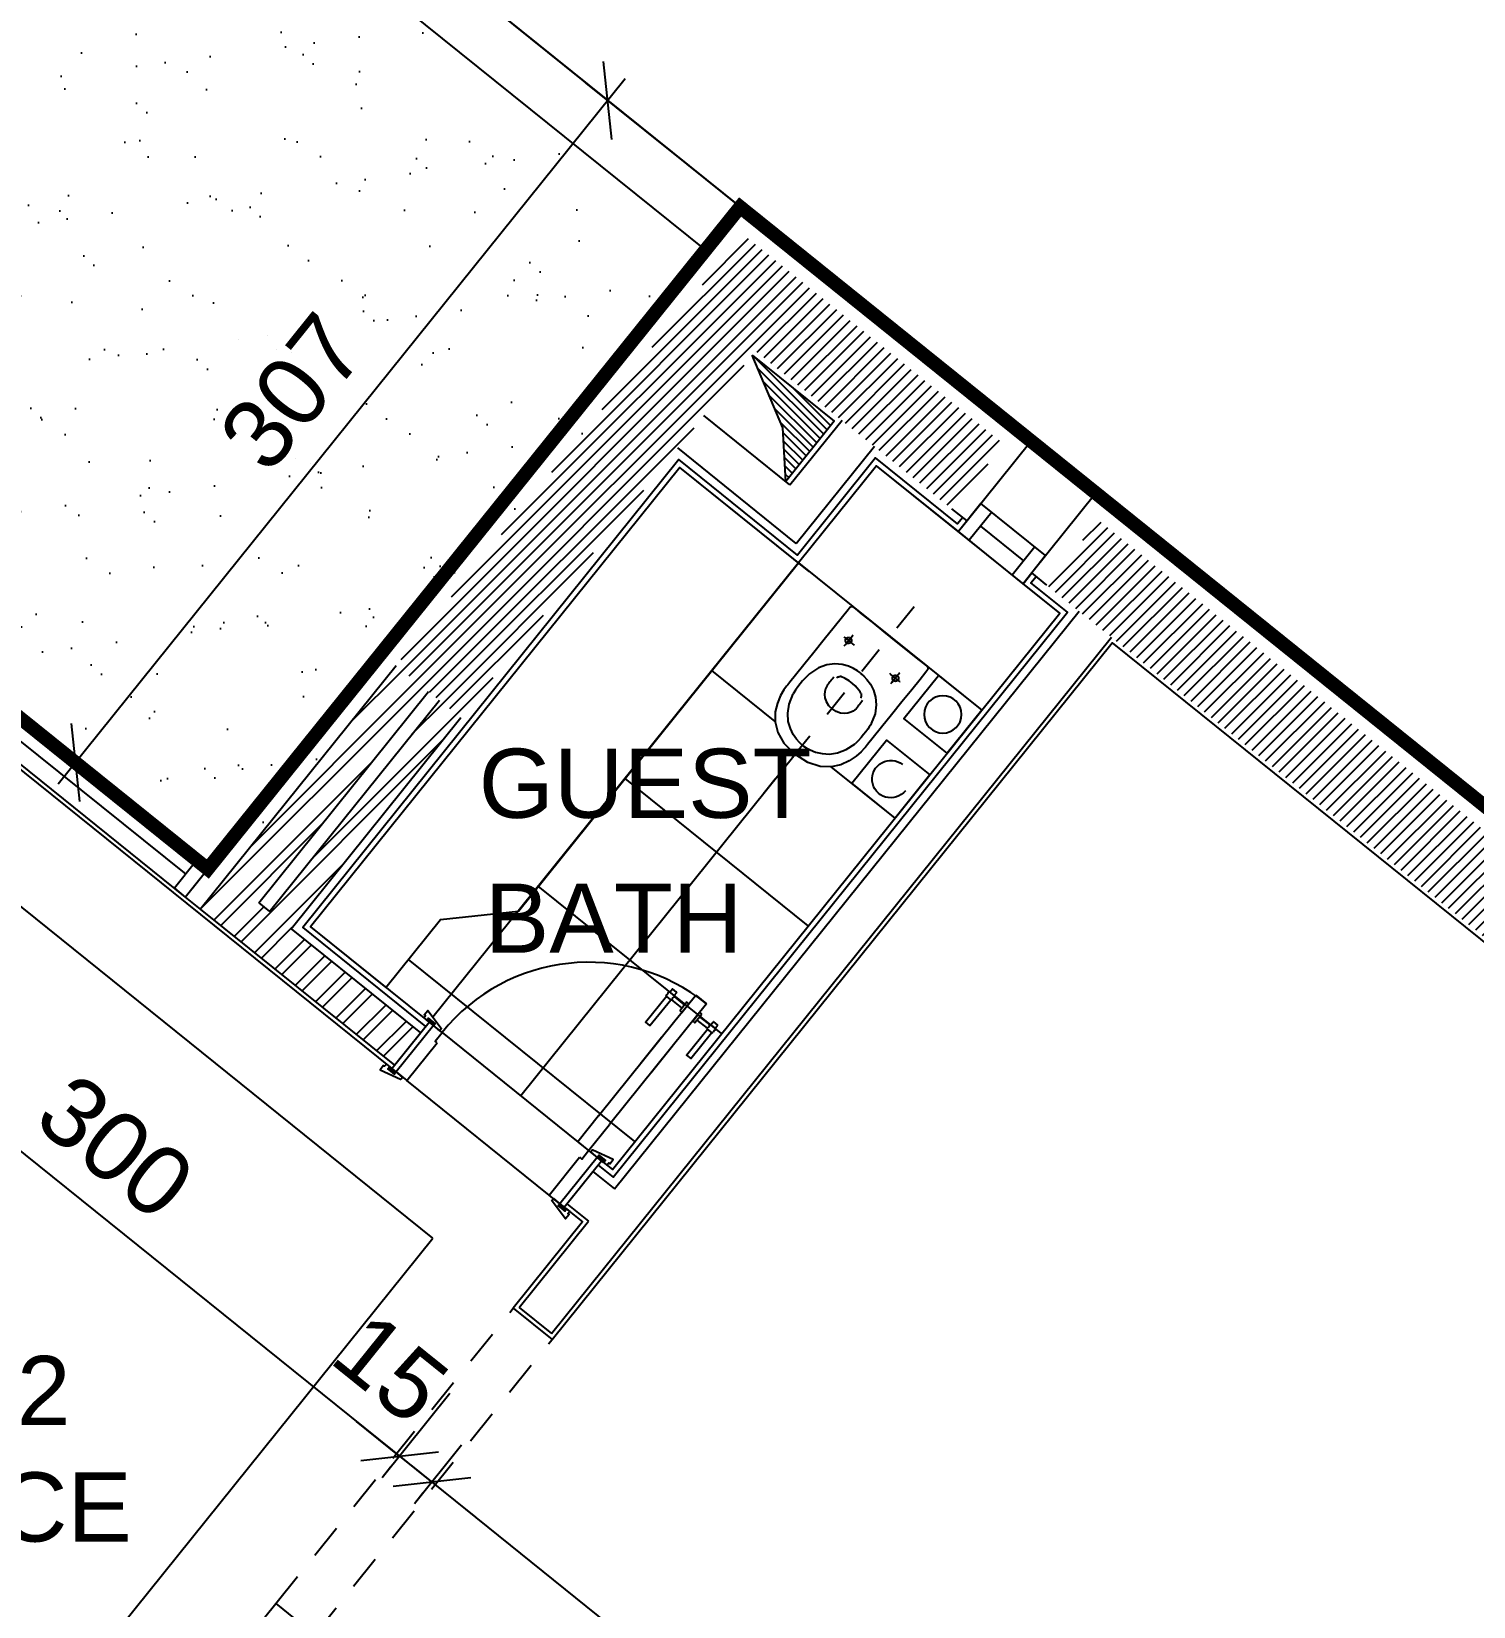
# Model space of a CAD drawing. Extents: x 0 to 47, y -4.1 to 58.5.
# Drawn here: x 28.21 to 33.42, y 40.84 to 46.53 of the extents above; entities that cross this region are included whole.
import ezdxf
from ezdxf.enums import TextEntityAlignment as Align

# ---------------------------------------------------------------- set-up
doc = ezdxf.new("R2010")
doc.units = 0
doc.header["$MEASUREMENT"] = 0
doc.header["$PDMODE"] = 35
doc.header["$PDSIZE"] = 0.3
for name, pattern in [('CENTER', [2, 1.25, -0.25, 0.25, -0.25]), ('DASHDOTX2', [50.8, 25.4, -12.7, 0, -12.7]), ('HIDDEN2', [0.1875, 0.125, -0.0625])]:
    doc.linetypes.add(name, pattern=pattern)
doc.layers.get('0').update_dxf_attribs({"linetype": 'CONTINUOUS'})
doc.layers.get('DEFPOINTS').update_dxf_attribs({"linetype": 'CONTINUOUS'})
for name, color, linetype in [('A-ALU', 9, 'CONTINUOUS'), ('A-AREAS', 6, 'CONTINUOUS'), ('A-AXIS-SANITARY', 10, 'DASHDOTX2'), ('a-dim', 3, 'CONTINUOUS'), ('A-DOORS', 1, 'CONTINUOUS'), ('A-FLOR-PFIX', 61, 'CONTINUOUS'), ('A-HATCH-CONC', 8, 'CONTINUOUS'), ('A-HATCH-WALL', 8, 'CONTINUOUS'), ('A-MECHANICAL', 255, 'CONTINUOUS'), ('A-NOMENCLATURE', 3, 'CONTINUOUS'), ('A-PLASTER', 8, 'CONTINUOUS'), ('A-PROJ-TIL-BATH', 8, 'CONTINUOUS'), ('A-PROJ1H', 9, 'HIDDEN2'), ('A-PROJECTION', 9, 'CONTINUOUS'), ('a-revetement', 1, 'CONTINUOUS'), ('A-SECT-TILE', 12, 'CONTINUOUS'), ('a-shaft', 251, 'CONTINUOUS'), ('A-TILES', 137, 'CONTINUOUS'), ('A-TREES', 63, 'CONTINUOUS'), ('A-WALL', 4, 'CONTINUOUS'), ('areaexe', 2, 'CONTINUOUS'), ('Parcelle$0$N-PLOT', 5, 'CONTINUOUS')]:
    doc.layers.add(name, color=color, linetype=linetype)
doc.styles.add('A100-STEXT', font='Arial Regular.ttf', dxfattribs={"height": 0.25})
doc.dimstyles.new('A100-DIM', dxfattribs={"dimtxt": 0.25, "dimasz": 0.2, "dimexe": 0.1, "dimexo": 0.3, "dimgap": 0.1, "dimtad": 1, "dimlfac": 100, "dimrnd": 0.5, "dimdsep": 46, "dimtxsty": 'A100-STEXT', "dimblk1": 'OBLIQUE', "dimblk2": 'OBLIQUE', "dimsah": 1, "dimcen": -0.05, "dimdle": 0.1, "dimclrd": 15, "dimclre": 15, "dimclrt": 256, "dimadec": 0, "dimazin": 0, "dimtfac": 0.28, "dimtix": 1, "dimtmove": 2, "dimatfit": 3, "dimldrblk": 'OBLIQUE', "dimfxl": 1, "dimtolj": 1, "dimarcsym": 0})

# ---------------------------------------------------------------- blocks, each defined once
blk = doc.blocks.new('_OBLIQUE')
at = {"color": 0, "linetype": 'ByBlock'}
blk.add_line((-0.5, -0.5), (0.5, 0.5), dxfattribs=at)
blk = doc.blocks.new('*D140')
at = {"layer": 'a-dim', "color": 15, "lineweight": -2, "transparency": 16777216}
for p, q in [((29.5366, 41.3796), (29.3807, 41.505)), ((29.5043, 41.3394), (29.4739, 41.3017)), ((29.5366, 41.3796), (29.6535, 41.2856)), ((29.6535, 41.2856), (29.8093, 41.1603)), ((29.6211, 41.2454), (29.5908, 41.2077))]:
    blk.add_line(p, q, dxfattribs=at)
at = {"layer": 'DEFPOINTS', "color": 0, "transparency": 16777216}
for p in [(29.6923, 41.5732), (29.8091, 41.4792), (29.6535, 41.2856)]:
    blk.add_point(p, dxfattribs=at)
at = {"layer": 'a-dim', "color": 15, "lineweight": -2, "transparency": 16777216, "xscale": 0.2, "yscale": 0.2, "zscale": 0.2}
for p, rotation in [((29.5366, 41.3796), 321.1937093680309), ((29.6535, 41.2856), 141.1937093680309)]:
    blk.add_blockref('_OBLIQUE', p, dxfattribs=dict(at, rotation=rotation))
at = {"layer": 'a-dim', "transparency": 16777216, "insert": (29.5039, 41.698), "char_height": 0.25, "attachment_point": 5, "rotation": 321.1937, "style": 'A100-STEXT'}
blk.add_mtext('\\A1;15', dxfattribs=at)
blk = doc.blocks.new('*D141')
at = {"layer": 'a-dim', "color": 15, "lineweight": -2, "transparency": 16777216}
for p, q in [((29.7608, 41.419), (29.5908, 41.2077)), ((29.5755, 41.3483), (38.1085, 34.486)), ((37.9983, 34.5085), (37.9679, 34.4708))]:
    blk.add_line(p, q, dxfattribs=at)
at = {"layer": 'DEFPOINTS', "color": 0, "transparency": 16777216}
for p in [(29.9488, 41.6528), (38.1863, 34.7423), (38.0306, 34.5487)]:
    blk.add_point(p, dxfattribs=at)
at = {"layer": 'a-dim', "color": 15, "lineweight": -2, "transparency": 16777216, "xscale": 0.2, "yscale": 0.2, "zscale": 0.2}
for p, rotation in [((29.6535, 41.2856), 141.1937093680309), ((38.0306, 34.5487), 321.1937093680309)]:
    blk.add_blockref('_OBLIQUE', p, dxfattribs=dict(at, rotation=rotation))
at = {"layer": 'a-dim', "transparency": 16777216, "insert": (34.9346, 37.3306), "char_height": 0.25, "attachment_point": 5, "rotation": 321.1937, "style": 'A100-STEXT'}
blk.add_mtext('\\A1;1075', dxfattribs=at)
blk = doc.blocks.new('*D171')
at = {"layer": 'a-dim', "color": 15, "lineweight": -2, "transparency": 16777216}
for p, q in [((27.4435, 43.5641), (27.1361, 43.1818)), ((27.1208, 43.3224), (29.6145, 41.317)), ((29.7187, 41.6061), (29.4739, 41.3017))]:
    blk.add_line(p, q, dxfattribs=at)
at = {"layer": 'DEFPOINTS', "color": 0, "transparency": 16777216}
for p in [(27.6315, 43.7978), (29.9067, 41.8398), (29.5366, 41.3796)]:
    blk.add_point(p, dxfattribs=at)
at = {"layer": 'a-dim', "color": 15, "lineweight": -2, "transparency": 16777216, "xscale": 0.2, "yscale": 0.2, "zscale": 0.2}
for p, rotation in [((27.1988, 43.2597), 141.1937093273593), ((29.5366, 41.3796), 321.1937093273593)]:
    blk.add_blockref('_OBLIQUE', p, dxfattribs=dict(at, rotation=rotation))
at = {"layer": 'a-dim', "transparency": 16777216, "insert": (28.5104, 42.4971), "char_height": 0.25, "attachment_point": 5, "rotation": 321.1937, "style": 'A100-STEXT'}
blk.add_mtext('\\A1;300', dxfattribs=at)
blk = doc.blocks.new('A$C3DEF75EA')
at = {"layer": 'A-DOORS'}
for p, q in [((-0.167, 0.63), (-0.193, 0.63)), ((-0.193, 0.625), (-0.193, 0.63)), ((-0.19, 0.63), (-0.19, 0.6445)), ((-0.1705, 0.645), (-0.1895, 0.645)), ((-0.17, 0.63), (-0.17, 0.6445)), ((-0.167, 0.6275), (-0.167, 0.63)), ((-0.12, 0.6275), (-0.167, 0.6275)), ((-0.12, 0.602), (-0.12, 0.638)), ((-0.11, 0.64), (-0.118, 0.64)), ((-0.11, 0.68), (-0.06, 0.68)), ((-0.11, 0.56), (-0.11, 0.68)), ((-0.11, 0.6), (-0.11, 0.64)), ((-0.06, 0.68), (-0.06, 0.56)), ((-0.06, 0.64), (-0.052, 0.64)), ((-0.06, 0.6), (-0.06, 0.64)), ((-0.05, 0.602), (-0.05, 0.638)), ((-0.05, 0.6275), (-0.003, 0.6275)), ((-0.003, 0.63), (0.023, 0.63)), ((-0.003, 0.6275), (-0.003, 0.63)), ((0, 0.63), (0, 0.6445)), ((0.0005, 0.645), (0.0195, 0.645)), ((0.02, 0.63), (0.02, 0.6445)), ((0.023, 0.625), (0.023, 0.63)), ((-0.193, 0.61), (-0.193, 0.615)), ((-0.167, 0.61), (-0.193, 0.61)), ((-0.19, 0.4905), (-0.19, 0.61)), ((-0.17, 0.4905), (-0.17, 0.61)), ((-0.167, 0.61), (-0.167, 0.6125)), ((-0.12, 0.6125), (-0.167, 0.6125)), ((-0.11, 0.6), (-0.118, 0.6)), ((-0.06, 0.6), (-0.052, 0.6)), ((-0.05, 0.6125), (-0.003, 0.6125)), ((-0.003, 0.61), (-0.003, 0.6125)), ((-0.003, 0.61), (0.023, 0.61)), ((0, 0.4905), (0, 0.61)), ((0.02, 0.4905), (0.02, 0.61)), ((0.023, 0.61), (0.023, 0.615)), ((-0.11, 0.12), (-0.11, 0.56)), ((-0.06, 0.56), (-0.06, 0.12)), ((-0.1705, 0.49), (-0.1895, 0.49)), ((-0.11, 0.483), (-0.11, 0.36)), ((-0.06, 0.483), (-0.06, 0.36)), ((0.0005, 0.49), (0.0195, 0.49)), ((-0.11, 0.12), (-0.11, 0)), ((-0.06, 0), (-0.06, 0.12)), ((-0.809, 0), (-0.781, 0.009)), ((-0.809, 0.009), (-0.781, 0)), ((0.009, 0), (-0.019, 0.009)), ((0.009, 0.009), (-0.019, 0)), ((-0.11, 0), (-0.06, 0)), ((-0.809, -0.215), (-0.781, -0.224)), ((-0.809, -0.224), (-0.781, -0.215)), ((0.009, -0.215), (-0.019, -0.224)), ((0.009, -0.224), (-0.019, -0.215))]:
    blk.add_line(p, q, dxfattribs=at)
at = {"layer": 'A-DOORS', "color": 8}
for p, q in [((-0.74, 0), (-0.06, 0)), ((-0.07, -0.215), (-0.73, -0.215))]:
    blk.add_line(p, q, dxfattribs=at)
at = {"layer": 'A-DOORS'}
for points in [[(-0.81, 0), (-0.825, 0), (-0.825, 0.01), (-0.83, 0.01), (-0.83, 0.03), (-0.7518, 0.0104, -0.381769), (-0.75, 0.0084), (-0.75, 0), (-0.78, 0), (-0.78, 0.01), (-0.81, 0.01), (-0.81, 0)], [(0.01, 0), (0.025, 0), (0.025, 0.01), (0.03, 0.01), (0.03, 0.03), (-0.0482, 0.0104, 0.381769), (-0.05, 0.0084), (-0.05, 0), (-0.02, 0), (-0.02, 0.01), (0.01, 0.01), (0.01, 0)], [(-0.81, -0.215), (-0.825, -0.215), (-0.825, -0.225), (-0.83, -0.225), (-0.83, -0.245), (-0.7518, -0.2254, 0.381769), (-0.75, -0.2234), (-0.75, -0.215), (-0.78, -0.215), (-0.78, -0.225), (-0.81, -0.225), (-0.81, -0.215)], [(0.01, -0.215), (0.025, -0.215), (0.025, -0.225), (0.03, -0.225), (0.03, -0.245), (-0.0482, -0.2254, -0.381769), (-0.05, -0.2234), (-0.05, -0.215), (-0.02, -0.215), (-0.02, -0.225), (0.01, -0.225), (0.01, -0.215)]]:
    blk.add_lwpolyline(points, format="xyb", dxfattribs=at)
for points in [[(-0.809, 0), (-0.781, 0), (-0.781, 0.009), (-0.809, 0.009)], [(0.009, 0), (-0.019, 0), (-0.019, 0.009), (0.009, 0.009)], [(-0.809, -0.215), (-0.781, -0.215), (-0.781, -0.224), (-0.809, -0.224)], [(0.009, -0.215), (-0.019, -0.215), (-0.019, -0.224), (0.009, -0.224)]]:
    blk.add_lwpolyline(points, close=True, dxfattribs=at)
for points in [[(-0.8, -0.215), (-0.8, 0), (-0.78, 0), (-0.78, -0.215), (-0.8, -0.215)], [(-0.73, -0.04), (-0.74, -0.04), (-0.74, 0), (-0.78, 0)], [(-0.78, 0), (-0.78, -0.215), (-0.73, -0.215), (-0.73, -0.04)], [(0, -0.215), (0, 0), (-0.02, 0), (-0.02, -0.215), (0, -0.215)], [(-0.07, -0.04), (-0.06, -0.04), (-0.06, 0), (-0.02, 0)], [(-0.02, 0), (-0.02, -0.215), (-0.07, -0.215), (-0.07, -0.04)]]:
    blk.add_lwpolyline(points, dxfattribs=at)
blk.add_arc((-0.0597, -0.0003), 0.6803, 90.0254, 179.9746, dxfattribs=at)
for centre, major_axis, start_param, end_param in [((-0.1895, 0.6445), (-0.000354, 0.000354), -0.785398, 0.785398), ((-0.1705, 0.6445), (0.000354, 0.000354), 5.497787, 7.068583), ((-0.149, 0.62), (0.0138, 0.0138), 1.961403, 2.750986), ((-0.118, 0.638), (-0.00141, 0.00141), -0.785398, 0.785398), ((-0.052, 0.638), (0.00141, 0.00141), 5.497787, 7.068583), ((-0.021, 0.62), (0.0138, 0.0138), 5.102996, 5.892578), ((0.0005, 0.6445), (-0.000354, 0.000354), -0.785398, 0.785398), ((0.0195, 0.6445), (0.000354, 0.000354), 5.497787, 7.068583), ((-0.2006, 0.62), (0.00642, 0.00642), 4.914874, 6.080701), ((-0.118, 0.602), (0.00141, 0.00141), 2.356194, 3.926991), ((-0.052, 0.602), (-0.00141, 0.00141), 2.356194, 3.926991), ((0.0306, 0.62), (0.00642, 0.00642), 1.773281, 2.939108), ((-0.1895, 0.4905), (0.000354, 0.000354), 2.356194, 3.926991), ((-0.1705, 0.4905), (-0.000354, 0.000354), 2.356194, 3.926991), ((0.0005, 0.4905), (0.000354, 0.000354), 2.356194, 3.926991), ((0.0195, 0.4905), (-0.000354, 0.000354), 2.356194, 3.926991)]:
    blk.add_ellipse(centre, major_axis=major_axis, ratio=1, start_param=start_param, end_param=end_param, dxfattribs=at)
blk = doc.blocks.new('A$C4412624D')
for points in [[(-363.316505, 205.931824, 0), (-369.377186, 205.812927, 0), (-385.619804, 204.401184, 0), (-409.135235, 200.113983, 0), (-437.014357, 191.368836, 0), (-466.348038, 176.583069, 0), (-494.227158, 154.174194, 0), (-517.742592, 122.559601, 0), (-533.985207, 80.156738, 0), (-540.045876, 25.382996, 0)], [(-497.934326, 27.701111, 0), (-497.803253, 31.697464, 0), (-496.723526, 42.562134, 0), (-493.665352, 58.608521, 0), (-487.598946, 78.150055, 0), (-477.494526, 99.500153, 0), (-462.322313, 120.972229, 0), (-441.052518, 140.879669, 0), (-412.655359, 157.53595, 0), (-376.101051, 169.254425, 0)], [(-283.871368, 169.254578, 0), (-285.531082, 169.495087, 0), (-290.24971, 170.096344, 0), (-297.636414, 170.87796, 0), (-307.300392, 171.659577, 0), (-318.850838, 172.260834, 0), (-331.896935, 172.501343, 0), (-346.047874, 172.200714, 0), (-360.912849, 171.17862, 0), (-376.101044, 169.254608, 0)], [(-7.305237, 205.931824, 0), (-19.51413, 205.931824, 0), (-52.233948, 205.931824, 0), (-99.604431, 205.931824, 0), (-155.76532, 205.931824, 0), (-214.856354, 205.931793, 0), (-271.017242, 205.931793, 0), (-318.387726, 205.931793, 0), (-351.107536, 205.931763, 0), (-363.316406, 205.931763, 0)], [(-167.899292, 27.713638, 0), (-167.94632, 31.783478, 0), (-168.779755, 42.831787, 0), (-171.43811, 59.116745, 0), (-176.960022, 78.896546, 0), (-186.383972, 100.429382, 0), (-200.748535, 121.973389, 0), (-221.092255, 141.786835, 0), (-248.453674, 158.127808, 0), (-283.871368, 169.254547, 0)], [(-7.305237, 205.931824, 0), (-7.054718, 205.891724, 0), (-6.383331, 205.746399, 0), (-5.411285, 205.458283, 0), (-4.258881, 204.989777, 0), (-3.046356, 204.303314, 0), (-1.893951, 203.361298, 0), (-0.921936, 202.126221, 0), (-0.250519, 200.560455, 0), (0, 198.626465, 0)], [(-0.000031, 198.626618, 0), (-0.000031, 186.942688, 0), (-0.000031, 155.629791, 0), (-0.000031, 110.296204, 0), (-0.000031, 56.550171, 0), (0, 0, 0), (0, -53.746025, 0), (0, -99.079628, 0), (0.000031, -130.392528, 0), (0.000031, -142.076446, 0)], [(-128.633087, 134.554077, 0), (-126.879395, 134.554077, 0), (-122.179504, 134.554077, 0), (-115.375183, 134.554077, 0), (-107.308197, 134.554077, 0), (-98.820343, 134.554108, 0), (-90.753357, 134.554108, 0), (-83.949036, 134.554108, 0), (-79.249146, 134.554138, 0), (-77.495453, 134.554138, 0)], [(-93.019531, 135.467438, 0), (-93.196075, 137.437134, 0), (-93.705109, 139.291046, 0), (-94.515656, 140.998169, 0), (-95.596771, 142.527588, 0), (-96.917511, 143.848328, 0), (-98.446899, 144.929444, 0), (-100.154022, 145.740021, 0), (-102.007935, 146.249054, 0), (-103.977631, 146.425629, 0), (-103.977631, 146.425537, 0), (-105.947327, 146.248993, 0), (-107.801239, 145.73996, 0), (-109.508362, 144.929413, 0), (-111.03775, 143.848328, 0), (-112.358459, 142.527588, 0), (-113.439575, 140.99823, 0), (-114.250092, 139.291107, 0), (-114.759094, 137.437256, 0), (-114.935638, 135.46759, 0), (-114.93573, 135.467438, 0), (-114.759186, 133.497742, 0), (-114.250153, 131.643829, 0), (-113.439606, 129.936707, 0), (-112.35849, 128.407288, 0), (-111.03775, 127.086548, 0), (-109.508362, 126.005432, 0), (-107.801239, 125.194855, 0), (-105.947327, 124.685822, 0), (-103.977631, 124.509247, 0), (-103.977631, 124.509339, 0), (-102.007935, 124.685883, 0), (-100.154022, 125.194916, 0), (-98.446899, 126.005463, 0), (-96.917511, 127.086548, 0), (-95.596802, 128.407288, 0), (-94.515686, 129.936646, 0), (-93.70517, 131.643768, 0), (-93.196167, 133.49762, 0), (-93.019623, 135.467285, 0)], [(-103.977631, 156.470307, 0), (-103.977631, 154.841889, 0), (-103.977631, 150.477722, 0), (-103.977631, 144.159454, 0), (-103.977631, 136.668732, 0), (-103.977661, 128.787171, 0), (-103.977661, 121.296448, 0), (-103.977661, 114.97818, 0), (-103.977692, 110.614014, 0), (-103.977692, 108.985626, 0)], [(-239.127029, 93.496338, 0), (-244.453003, 93.570557, 0), (-249.945557, 93.674713, 0), (-255.392944, 93.798554, 0), (-260.583328, 93.931671, 0), (-265.304947, 94.063751, 0), (-269.345993, 94.184479, 0), (-272.494675, 94.283508, 0), (-274.5392, 94.350495, 0), (-275.267776, 94.375122, 0), (-275.267746, 94.375122, 0), (-277.177994, 94.160919, 0), (-282.297455, 93.202637, 0), (-289.709213, 91.026795, 0), (-298.496338, 87.159912, 0), (-307.741928, 81.128479, 0), (-316.529068, 72.45903, 0), (-323.940826, 60.67807, 0), (-329.060295, 45.312103, 0), (-330.970551, 25.887634, 0)], [(-222.988953, 73.828949, 0), (-223.338638, 74.133179, 0), (-224.304276, 74.948532, 0), (-225.760712, 76.128952, 0), (-227.582809, 77.528443, 0), (-229.645447, 79.000946, 0), (-231.823486, 80.400421, 0), (-233.99176, 81.580872, 0), (-236.025146, 82.39621, 0), (-237.798523, 82.70047, 0)], [(-222.988953, 73.828949, 0), (-222.415253, 72.286972, 0), (-220.969742, 67.851441, 0), (-219.065781, 60.807938, 0), (-217.11673, 51.442078, 0), (-215.53595, 40.039414, 0), (-214.736816, 26.885574, 0), (-215.132675, 12.266113, 0), (-217.136887, -3.533356, 0), (-221.162842, -20.227234, 0)], [(-363.316505, -149.381658, 0), (-369.377186, -149.461094, 0), (-385.619804, -148.580885, 0), (-409.135235, -145.063267, 0), (-437.014357, -137.230472, 0), (-466.348038, -123.404728, 0), (-494.227158, -101.908272, 0), (-517.742592, -71.063339, 0), (-533.985207, -29.192154, 0), (-540.045876, 25.383057, 0)], [(-497.934326, 27.701111, 0), (-497.877174, 23.658875, 0), (-496.982231, 12.679642, 0), (-494.164284, -3.515335, 0), (-488.338104, -23.204819, 0), (-478.41848, -44.667587, 0), (-463.320183, -66.182388, 0), (-441.957998, -86.028, 0), (-413.246702, -102.483177, 0), (-376.101074, -113.826691, 0)], [(-239.127029, -38.068466, 0), (-244.453003, -38.14267, 0), (-249.945557, -38.246841, 0), (-255.392944, -38.370651, 0), (-260.583328, -38.503769, 0), (-265.304947, -38.635849, 0), (-269.345993, -38.756561, 0), (-272.494675, -38.855591, 0), (-274.5392, -38.922577, 0), (-275.267776, -38.947189, 0), (-275.267746, -38.947235, 0), (-277.177994, -38.733047, 0), (-282.297455, -37.774811, 0), (-289.709213, -35.599045, 0), (-298.496338, -31.732208, 0), (-307.741928, -25.700821, 0), (-316.529068, -17.031387, 0), (-323.940826, -5.250381, 0), (-329.060295, 10.115692, 0), (-330.970551, 29.540344, 0)], [(-167.899292, 27.713638, 0), (-167.835449, 23.744888, 0), (-168.391693, 12.949295, 0), (-170.689728, -3.00711, 0), (-175.851273, -22.458359, 0), (-184.998032, -43.738403, 0), (-199.251709, -65.181274, 0), (-219.733994, -85.120949, 0), (-247.56662, -101.891426, 0), (-283.871277, -113.826691, 0)], [(-221.162796, -20.227218, 0), (-221.512482, -20.531448, 0), (-222.478119, -21.346786, 0), (-223.934555, -22.527222, 0), (-225.756668, -23.926681, 0), (-227.819305, -25.39917, 0), (-229.99733, -26.79863, 0), (-232.165619, -27.97905, 0), (-234.19902, -28.794388, 0), (-235.972382, -29.098617, 0)], [(-103.977631, -101.042419, 0), (-103.977631, -99.414001, 0), (-103.977631, -95.049827, 0), (-103.977631, -88.731552, 0), (-103.977631, -81.240814, 0), (-103.977661, -73.359253, 0), (-103.977661, -65.868515, 0), (-103.977661, -59.550239, 0), (-103.977692, -55.186066, 0), (-103.977692, -53.557648, 0)], [(-128.633087, -79.126785, 0), (-126.879395, -79.126785, 0), (-122.179504, -79.126785, 0), (-115.375183, -79.126785, 0), (-107.308197, -79.126793, 0), (-98.820343, -79.126793, 0), (-90.753357, -79.1268, 0), (-83.949036, -79.1268, 0), (-79.249146, -79.126808, 0), (-77.495453, -79.126816, 0)], [(-93.019531, -80.039558, 0), (-93.196075, -78.069855, 0), (-93.705109, -76.215965, 0), (-94.515656, -74.508842, 0), (-95.596771, -72.979439, 0), (-96.917511, -71.658707, 0), (-98.446899, -70.577591, 0), (-100.154022, -69.767044, 0), (-102.007935, -69.258026, 0), (-103.977631, -69.081474, 0), (-103.977631, -69.081459, 0), (-105.947327, -69.258011, 0), (-107.801239, -69.767036, 0), (-109.508362, -70.577583, 0), (-111.03775, -71.658699, 0), (-112.358459, -72.979431, 0), (-113.439575, -74.508835, 0), (-114.250092, -76.21595, 0), (-114.759094, -78.069839, 0), (-114.935638, -80.039543, 0), (-114.93573, -80.039558, 0), (-114.759186, -82.009262, 0), (-114.250153, -83.863159, 0), (-113.439606, -85.570282, 0), (-112.35849, -87.099686, 0), (-111.03775, -88.420425, 0), (-109.508362, -89.501541, 0), (-107.801239, -90.312088, 0), (-105.947327, -90.821113, 0), (-103.977631, -90.997673, 0), (-103.977631, -90.997658, 0), (-102.007935, -90.821106, 0), (-100.154022, -90.31208, 0), (-98.446899, -89.501533, 0), (-96.917511, -88.420418, 0), (-95.596802, -87.099678, 0), (-94.515686, -85.570274, 0), (-93.70517, -83.863144, 0), (-93.196167, -82.009254, 0), (-93.019623, -80.039543, 0)], [(-283.871368, -113.826683, 0), (-285.531082, -114.067184, 0), (-290.24971, -114.668434, 0), (-297.636414, -115.450065, 0), (-307.300392, -116.231693, 0), (-318.850838, -116.832943, 0), (-331.896935, -117.073444, 0), (-346.047874, -116.772819, 0), (-360.912849, -115.750694, 0), (-376.101044, -113.826691, 0)], [(-7.305237, -149.381658, 0), (-19.51413, -149.381658, 0), (-52.233948, -149.381658, 0), (-99.604431, -149.381658, 0), (-155.76532, -149.381658, 0), (-214.856354, -149.38166, 0), (-271.017242, -149.38166, 0), (-318.387726, -149.38166, 0), (-351.107536, -149.381662, 0), (-363.316406, -149.381662, 0)], [(-7.305237, -149.381658, 0), (-7.054718, -149.341568, 0), (-6.383331, -149.196247, 0), (-5.411285, -148.908123, 0), (-4.258881, -148.439623, 0), (-3.046356, -147.753174, 0), (-1.893951, -146.811207, 0), (-0.921936, -145.576141, 0), (-0.250519, -144.010414, 0), (0, -142.076446, 0)]]:
    blk.add_polyline3d(points)
at = {"layer": 'A-AXIS-SANITARY', "linetype": 'CENTER', "ltscale": 0.1}
blk.add_line((136.288241, 26.88557), (-721.794139, 26.885582), dxfattribs=at)
blk = doc.blocks.new('A$C3B044ACB')
blk.add_lwpolyline([(-0.1, -0.1), (0.1, -0.1), (0.1, 0.1), (-0.1, 0.1)], close=True)
blk.add_circle((0, 0), 0.0676)
blk = doc.blocks.new('A$C767F1EFC')
blk.add_lwpolyline([(-0.2, -0.2), (0, -0.2), (0, 0), (-0.2, 0)], close=True)
blk.add_arc((-0.1, -0.1), 0.0676, 180, 90)
blk = doc.blocks.new('*D277')
at = {"layer": 'a-dim', "color": 15, "lineweight": -2, "transparency": 16777216}
for p, q in [((30.3515, 46.3567), (28.3023, 43.8085)), ((30.5336, 46.082), (30.2109, 46.3415)), ((28.6096, 43.6896), (28.287, 43.9491))]:
    blk.add_line(p, q, dxfattribs=at)
at = {"layer": 'DEFPOINTS', "color": 0, "transparency": 16777216}
for p in [(30.7673, 45.894), (28.3649, 43.8864), (28.8434, 43.5016)]:
    blk.add_point(p, dxfattribs=at)
at = {"layer": 'a-dim', "color": 15, "lineweight": -2, "transparency": 16777216, "xscale": 0.2, "yscale": 0.2, "zscale": 0.2}
for p, rotation in [((30.2889, 46.2788), 51.19370936850486), ((28.3649, 43.8864), 231.1937093685049)]:
    blk.add_blockref('_OBLIQUE', p, dxfattribs=dict(at, rotation=rotation))
at = {"layer": 'a-dim', "transparency": 16777216, "insert": (29.1494, 45.2253), "char_height": 0.25, "attachment_point": 5, "rotation": 51.1937, "style": 'A100-STEXT'}
blk.add_mtext('\\A1;307', dxfattribs=at)

msp = doc.modelspace()

# ---------------------------------------------------------------- hatches: boundary and pattern name
at = {"layer": 'A-HATCH-CONC'}
h = msp.add_hatch(dxfattribs=at)
h.set_pattern_fill('ANSI31', color=256, scale=0.25, style=0)
h.paths.add_polyline_path([(30.8238, 45.37379), (31.13551, 45.12312), (31.53294, 44.8035), (31.72095, 45.03729), (31.01181, 45.60757), (30.77803, 45.79558), (29.52465, 44.23704), (29.75843, 44.04903)])
h = msp.add_hatch(dxfattribs=at)
h.set_pattern_fill('ANSI31', color=256, scale=0.25, style=0)
h.paths.add_polyline_path([(33.81348, 43.35447), (32.06382, 44.76154), (31.87582, 44.52776), (33.61331, 43.13047), (35.10525, 41.55436), (35.29459, 41.7898)])
at = {"layer": 'A-HATCH-WALL'}
h = msp.add_hatch(dxfattribs=at)
h.set_pattern_fill('ANSI32', color=256, scale=0.25, style=0)
h.paths.add_polyline_path([(31.87582, 44.52776), (33.61331, 43.13047), (35.10525, 41.55436), (35.29459, 41.7898), (33.81348, 43.35447), (32.06382, 44.76154)])
h = msp.add_hatch(dxfattribs=at)
h.set_pattern_fill('ANSI32', color=256, scale=0.25, style=0)
h.paths.add_polyline_path([(31.87582, 44.52776), (33.61331, 43.13047), (35.10525, 41.55436), (35.29459, 41.7898), (33.81348, 43.35447), (32.06382, 44.76154)])
h = msp.add_hatch(dxfattribs=at)
h.set_pattern_fill('ANSI32', color=256, scale=0.25, style=0)
h.paths.add_polyline_path([(29.75843, 44.04903), (29.68051, 44.1117), (29.06635, 43.34802), (29.02739, 43.37935), (29.64154, 44.14304), (29.52465, 44.23704), (28.81649, 43.35647), (29.51783, 42.79245), (29.61184, 42.90934), (29.14428, 43.28535)])
at = {"layer": 'a-shaft'}
h = msp.add_hatch(dxfattribs=at)
h.set_pattern_fill('_USER,_O', color=256, scale=0.02, angle=315, pattern_type=0)
h.set_pattern_definition([(315, (-338376.5906, -23743.426265), (0.0141421356237, 0.0141421356237), [])])
h.paths.add_polyline_path([(31.10739, 45.12006), (30.81127, 45.35821), (30.92191, 45.09564), (30.93192, 44.90187)])
at = {"layer": 'A-TREES'}
h = msp.add_hatch(dxfattribs=at)
h.set_pattern_fill('AR-SAND', color=256, scale=0.2, style=0)
h.set_pattern_definition([(37.5, (4.72837, 53.1), (-0.0125987, 0.3853648), [0, -0.304, 0, -0.34, 0, -0.325]), (7.5, (4.72837, 53.1), (0.353955, 0.564429), [0, -0.164, 0, -0.274, 0, -0.105]), (327.5, (4.48237, 53.1), (0.6228284, 0.001132), [0, -0.1, 0, -0.36, 0, -0.47]), (317.5, (4.48237, 53.1), (0.601225, 0.175535), [0, -0.05, 0, -0.236, 0, -0.27])])
h.paths.add_polyline_path([(26.02095, 49.45441), (25.39426, 48.67514), (24.26622, 47.27246), (24.30518, 47.24112), (24.34414, 47.20979), (28.94183, 43.51232), (30.06987, 44.91501), (30.69656, 45.69427)])

# ---------------------------------------------------------------- linework, layer by layer
at = {"layer": 'A-ALU'}
for p, q in [((24.31586, 47.14271), (28.80445, 43.53297)), ((24.19543, 47.07273), (28.76194, 43.40034)), ((31.63762, 44.82198), (31.55615, 44.72067)), ((31.8714, 44.63397), (31.63762, 44.82198)), ((31.67659, 44.79064), (31.59512, 44.68934)), ((31.63585, 44.73999), (31.79171, 44.61465)), ((31.78993, 44.53267), (31.55615, 44.72067)), ((31.83244, 44.66531), (31.75097, 44.564)), ((31.8714, 44.63397), (31.78993, 44.53267)), ((27.96107, 44.12781), (28.76372, 43.48232))]:
    msp.add_line(p, q, dxfattribs=at)
msp.add_lwpolyline([(28.72298, 43.43167), (28.76194, 43.40034), (28.84341, 43.50164), (28.80445, 43.53297)], close=True, dxfattribs=at)
at = {"layer": 'A-AREAS'}
msp.add_lwpolyline([(24.2769, 47.17404), (26.20083, 49.5664), (30.76735, 45.894), (28.84341, 43.50164)], close=True, dxfattribs=at)
msp.add_lwpolyline([(33.85316, 43.41238), (30.76735, 45.894), (28.84341, 43.50164), (27.90439, 44.2568)], dxfattribs=at)
at = {"layer": 'A-FLOR-PFIX'}
msp.add_lwpolyline([(31.01698, 44.57681), (30.54942, 44.95282), (29.21457, 43.29298), (29.48732, 43.07364), (29.68473, 43.31911), (29.96592, 43.34962), (30.97802, 44.60814)], dxfattribs=at)
msp.add_lwpolyline([(30.97802, 44.60814), (31.6404, 44.07546), (31.92241, 44.42613), (31.26003, 44.95881)], close=True, dxfattribs=at)
at = {"layer": 'A-PLASTER'}
for points in [[(30.13185, 42.27941), (30.19809, 42.22614), (29.94741, 41.91443), (30.08768, 41.80163), (32.11189, 44.31866), (33.60311, 43.11942), (35.1295, 41.50692), (35.14616, 41.49352), (35.15556, 41.50521)], [(26.82769, 42.77434), (27.88366, 44.0874), (29.50843, 42.78076)], [(28.23342, 39.78313), (29.08885, 40.84683), (29.22912, 40.73403), (28.6651, 40.03268), (32.04323, 37.31599)]]:
    msp.add_lwpolyline(points, dxfattribs=at)
at = {"layer": 'A-PROJ-TIL-BATH', "ltscale": 0.5}
for p, q in [((30.97802, 44.60814), (29.65725, 42.96581)), ((30.89373, 44.0343), (30.66468, 44.21851)), ((30.96641, 43.91554), (29.97436, 42.68196)), ((31.01371, 43.29619), (30.35133, 43.82887)), ((31.32706, 43.68582), (31.09683, 43.87097)), ((30.70037, 42.90655), (30.03799, 43.43924)), ((30.38702, 42.51692), (29.56879, 43.17494))]:
    msp.add_line(p, q, dxfattribs=at)
at = {"layer": 'A-PROJ1H'}
for p, q in [((29.08885, 40.84683), (29.94741, 41.91443)), ((29.22912, 40.73403), (30.08768, 41.80163))]:
    msp.add_line(p, q, dxfattribs=at)
at = {"layer": 'A-PROJECTION'}
for p, q in [((26.20083, 49.5664), (30.76735, 45.894)), ((26.07549, 49.41054), (30.64201, 45.73814)), ((31.81936, 45.04797), (32.05314, 44.85996))]:
    msp.add_line(p, q, dxfattribs=at)
at = {"layer": 'a-revetement'}
for p, q in [((28.76194, 43.40034), (30.76735, 45.894)), ((31.81936, 45.04797), (30.76735, 45.894)), ((31.81936, 45.04797), (31.58749, 44.75964)), ((32.05314, 44.85996), (31.82127, 44.57163)), ((33.86105, 43.40604), (32.05314, 44.85996)), ((31.58749, 44.75964), (31.53294, 44.8035)), ((31.87582, 44.52776), (31.82127, 44.57163)), ((28.76194, 43.40034), (28.81649, 43.35647))]:
    msp.add_line(p, q, dxfattribs=at)
at = {"layer": 'A-SECT-TILE'}
for points in [[(31.5719, 44.77217), (31.5531, 44.74879), (31.25698, 44.98693), (30.97497, 44.63626), (30.54637, 44.98094), (29.18646, 43.28993), (29.63064, 42.93271)], [(31.58749, 44.75964), (31.55615, 44.72067), (31.26003, 44.95881), (30.97802, 44.60814), (30.54942, 44.95282), (29.21457, 43.29298), (29.64317, 42.9483)], [(30.26659, 42.44695), (30.30555, 42.41561), (31.92241, 44.42613), (31.78993, 44.53267), (31.82127, 44.57163)], [(30.25405, 42.43136), (30.3086, 42.3875), (31.95053, 44.42918), (31.81805, 44.53572), (31.83685, 44.5591)]]:
    msp.add_lwpolyline(points, dxfattribs=at)
at = {"layer": 'a-shaft'}
msp.add_lwpolyline([(30.81127, 45.35821), (31.10739, 45.12006), (30.93192, 44.90187), (30.92191, 45.09564), (30.81127, 45.35821)], dxfattribs=at)
at = {"layer": 'A-TILES'}
msp.add_lwpolyline([(29.65679, 42.16739), (27.9424, 43.54611), (25.68632, 40.74074), (27.40071, 39.36203)], close=True, dxfattribs=at)
at = {"layer": 'A-WALL'}
for p, q in [((30.94751, 44.88934), (30.6358, 45.14001)), ((30.94751, 44.88934), (31.13551, 45.12312)), ((30.97039, 44.67844), (30.54179, 45.02312)), ((30.97039, 44.67844), (31.2524, 45.02911)), ((30.31318, 42.34532), (31.99271, 44.43376)), ((30.08539, 41.82271), (32.1096, 44.33975)), ((28.81649, 43.35647), (29.52465, 44.23704)), ((29.02739, 43.37935), (29.64154, 44.14304)), ((29.06635, 43.34802), (29.68051, 44.1117)), ((29.14428, 43.28535), (29.75843, 44.04903)), ((29.02739, 43.37935), (29.06635, 43.34802)), ((28.81649, 43.35647), (29.51783, 42.79245)), ((29.14428, 43.28535), (29.61184, 42.90934)), ((29.51783, 42.79245), (29.61184, 42.90934)), ((30.14125, 42.29109), (30.23525, 42.40799)), ((30.23525, 42.40799), (30.31318, 42.34532)), ((30.14125, 42.29109), (30.21918, 42.22843)), ((29.9685, 41.91672), (30.21918, 42.22843)), ((29.9685, 41.91672), (30.08539, 41.82271))]:
    msp.add_line(p, q, dxfattribs=at)
at = {"layer": 'areaexe', "const_width": 0.05}
msp.add_lwpolyline([(41.90837, 22.08), (41.90837, 24.34), (41.60837, 24.34), (41.60837, 23.01), (39.92837, 23.01), (39.92837, 27.67), (41.90837, 27.67), (41.90837, 28.21), (41.12337, 28.21), (41.12337, 29.94), (41.60837, 29.94), (41.90568, 30.97077), (41.90837, 31.81), (37.18837, 31.81), (37.18837, 32.91101), (40.81894, 37.42552), (35.38784, 41.79405), (33.86802, 43.39961), (30.76735, 45.894), (28.84341, 43.50164), (24.2769, 47.17404)], dxfattribs=at)
at = {"layer": 'Parcelle$0$N-PLOT'}
msp.add_line((15.99494, 57.77399), (41.90837, 36.93437), dxfattribs=at)

# ---------------------------------------------------------------- block references
at = {"layer": 'A-DOORS', "rotation": 321.1937093736174}
msp.add_blockref('A$C3DEF75EA', (30.26659, 42.44695), dxfattribs=at)
at = {"layer": 'A-FLOR-PFIX', "xscale": -0.001013189780234817, "yscale": 0.001013189780231016, "zscale": 0.001013189780229412, "rotation": 231.1937093811908}
msp.add_blockref('A$C4412624D', (31.28798, 44.35887), dxfattribs=at)
at = {"layer": 'A-MECHANICAL', "xscale": -1, "rotation": 321.1937093817534}
for name, p in [('A$C3B044ACB', (31.4998, 44.0602)), ('A$C767F1EFC', (31.29654, 43.96701))]:
    msp.add_blockref(name, p, dxfattribs=at)

# ---------------------------------------------------------------- texts
at = {"layer": 'A-NOMENCLATURE', "style": 'A100-STEXT'}
for s, p in [('GUEST', (30.42394, 43.81144)), ('BATH', (30.31036, 43.3237)), ('APT 2A2', (27.64893, 41.6186)), ('ENTRANCE', (27.60883, 41.19612))]:
    msp.add_text(s, height=0.25, dxfattribs=at).set_placement(p, align=Align.MIDDLE)

# ---------------------------------------------------------------- dimensions: what is measured, and where the dimension line sits
at = {"layer": 'a-dim'}
dim = msp.add_aligned_dim(p1=(30.76735, 45.894), p2=(28.84341, 43.50164), distance=-0.61402, dimstyle='A100-DIM', dxfattribs=at)
dim.commit()
dim.dimension.update_dxf_attribs({"geometry": '*D277', "text_midpoint": (29.14943, 45.22533)})
dim = msp.add_linear_dim(base=(29.53657, 41.37963), p1=(27.63154, 43.79784), p2=(29.90668, 41.83984), angle=321.19371, dimstyle='A100-DIM', dxfattribs=at)
dim.commit()
dim.dimension.update_dxf_attribs({"geometry": '*D171', "text_midpoint": (28.51038, 42.49712)})
for base, p1, p2, picture, middle in [((29.65346, 41.28562), (29.69226, 41.57322), (29.80915, 41.47921), '*D140', (29.5039, 41.69803)), ((38.03061, 34.54871), (29.94877, 41.65283), (38.18629, 34.7423), '*D141', (34.93462, 37.33063))]:
    dim = msp.add_linear_dim(base=base, p1=p1, p2=p2, angle=321.19371, dimstyle='A100-DIM', dxfattribs=at)
    dim.commit()
    dim.dimension.update_dxf_attribs({"geometry": picture, "text_midpoint": middle, "dimtype": 160})

doc.saveas('drawing.dxf')
